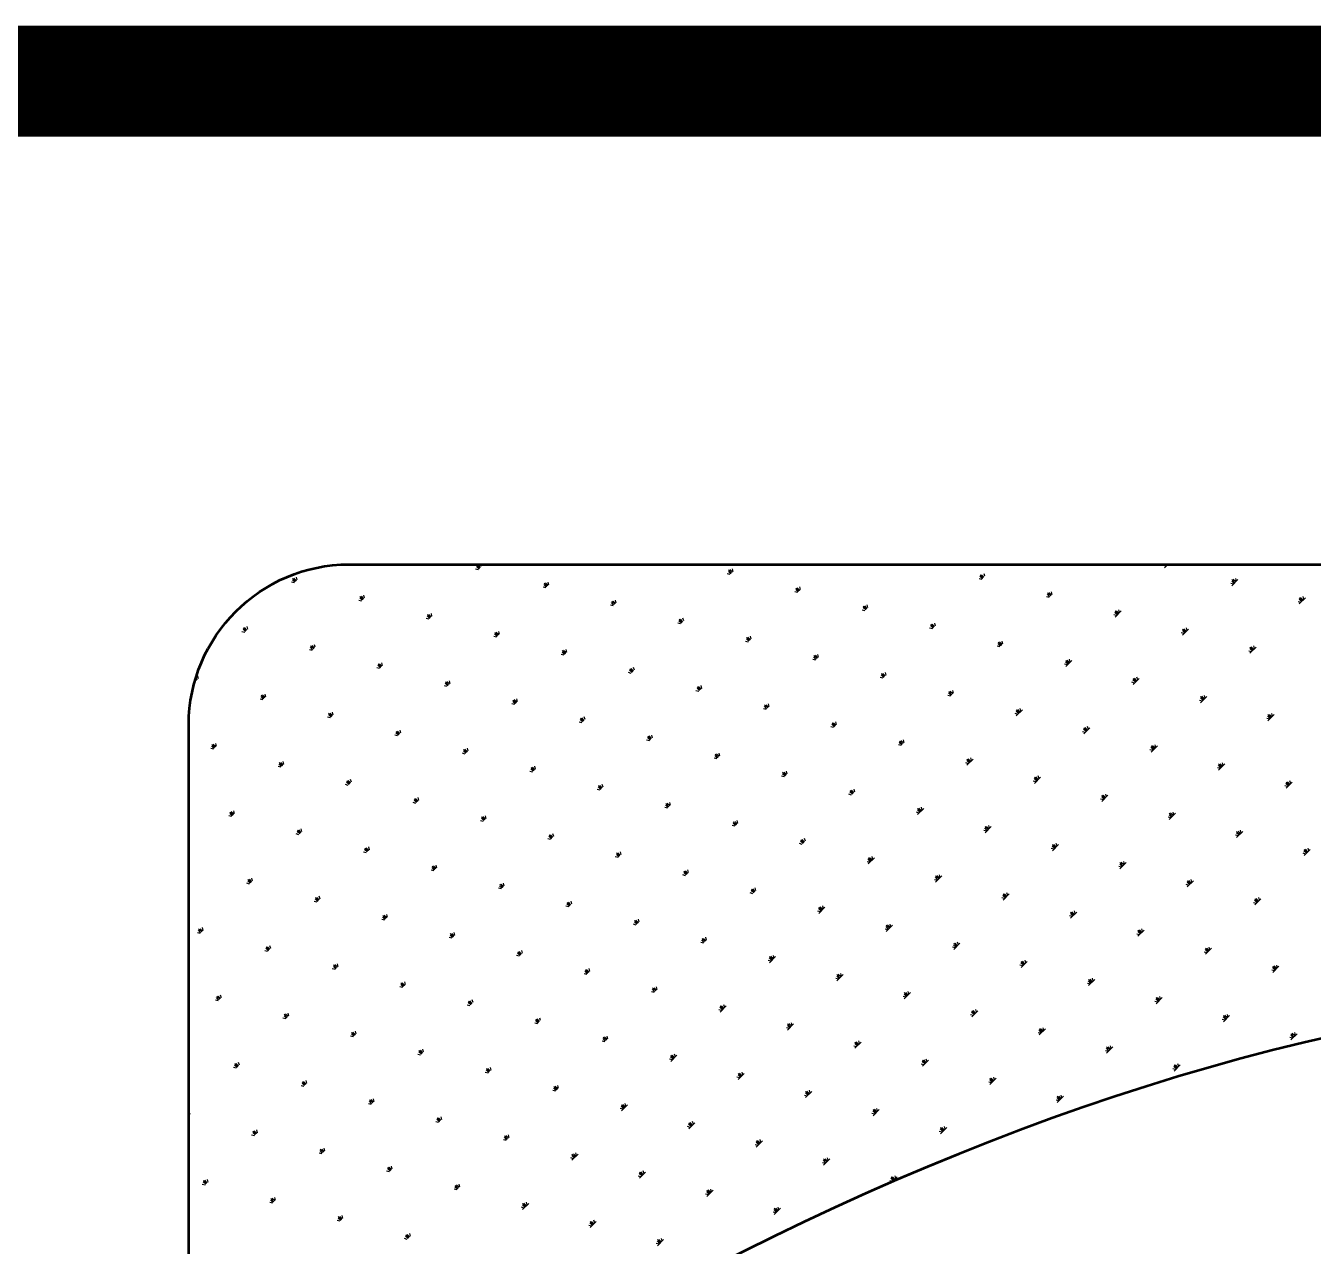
# Model space of a CAD drawing. Extents: x 54907 to 703237, y -798661 to -546661.
# Drawn here: x 248678 to 250420, y -675738 to -674086 of the extents above; entities that cross this region are included whole.
import ezdxf

# ---------------------------------------------------------------- set-up
doc = ezdxf.new("R2010")
doc.units = 0
doc.header["$LTSCALE"] = 1000
doc.header["$MEASUREMENT"] = 0
doc.layers.add('PUB_TITLE', color=4, linetype='Continuous')

msp = doc.modelspace()

# ---------------------------------------------------------------- linework, layer by layer
at = {"layer": 'PUB_TITLE', "color": 4}
for p, q in [((249290.1, -674822.7), (249286.4, -674821.7)), ((249291.1, -674821.7), (249287.8, -674818.3)), ((249292.2, -674820.6), (249288, -674816.5)), ((249293.2, -674819.6), (249289.9, -674816.2)), ((249294.3, -674818.5), (249293.4, -674815.5)), ((249630.7, -674829.3), (249627.1, -674828.3)), ((249631.8, -674828.2), (249628.5, -674824.9)), ((249632.8, -674827.2), (249628.7, -674823)), ((249633.9, -674826.1), (249630.5, -674822.8)), ((249634.9, -674825.1), (249633.9, -674821.4)), ((249975.6, -674831.6), (249974.6, -674828)), ((250220.8, -674817.9), (250217.1, -674816.9)), ((250218.7, -674820), (250223.2, -674815.5)), ((250221.8, -674816.9), (250220.5, -674815.5)), ((250222.9, -674815.8), (250222.5, -674815.5)), ((249040.7, -674840.6), (249037.1, -674839.6)), ((249041.7, -674839.6), (249038.4, -674836.2)), ((249042.8, -674838.5), (249038.6, -674834.4)), ((249043.8, -674837.5), (249040.5, -674834.1)), ((249044.9, -674836.4), (249043.9, -674832.8)), ((249382.4, -674846.1), (249379.1, -674842.8)), ((249383.5, -674845.1), (249379.3, -674840.9)), ((249384.5, -674844), (249381.2, -674840.7)), ((249385.5, -674843), (249384.6, -674839.3)), ((249971.4, -674835.8), (249967.8, -674834.8)), ((249972.5, -674834.8), (249969.1, -674831.4)), ((249973.5, -674833.7), (249969.3, -674829.6)), ((249974.5, -674832.7), (249971.2, -674829.4)), ((250312.1, -674842.4), (250308.4, -674841.4)), ((250313.1, -674841.3), (250309.8, -674838)), ((250314.2, -674840.3), (250310, -674836.1)), ((250310, -674844.5), (250318.3, -674836.1)), ((250315.2, -674839.2), (250311.9, -674835.9)), ((250316.2, -674838.2), (250315.3, -674834.6)), ((249133, -674864), (249129.7, -674860.7)), ((249134.1, -674863), (249129.9, -674858.8)), ((249135.1, -674861.9), (249131.8, -674858.6)), ((249136.2, -674860.9), (249135.2, -674857.3)), ((249381.4, -674847.2), (249377.7, -674846.2)), ((249722, -674853.7), (249718.4, -674852.8)), ((249723.1, -674852.7), (249719.7, -674849.3)), ((249724.1, -674851.6), (249719.9, -674847.5)), ((249725.2, -674850.6), (249721.8, -674847.3)), ((249726.2, -674849.6), (249725.2, -674845.9)), ((250062.7, -674860.3), (250059, -674859.3)), ((250063.7, -674859.2), (250060.4, -674855.9)), ((250064.8, -674858.2), (250060.6, -674854)), ((250065.8, -674857.2), (250062.5, -674853.8)), ((250066.9, -674856.1), (250065.9, -674852.5)), ((250404.4, -674865.8), (250401.1, -674862.5)), ((250405.4, -674864.7), (250401.3, -674860.6)), ((250401.3, -674868.9), (250409.6, -674860.6)), ((250406.5, -674863.7), (250403.1, -674860.4)), ((250407.5, -674862.7), (250406.5, -674859)), ((249132, -674865.1), (249128.3, -674864.1)), ((249472.6, -674871.6), (249469, -674870.7)), ((249473.7, -674870.6), (249470.3, -674867.2)), ((249474.7, -674869.5), (249470.6, -674865.4)), ((249475.8, -674868.5), (249472.4, -674865.2)), ((249476.8, -674867.5), (249475.8, -674863.8)), ((249813.3, -674878.2), (249809.7, -674877.2)), ((249814.4, -674877.1), (249811, -674873.8)), ((249815.4, -674876.1), (249811.2, -674871.9)), ((249816.4, -674875.1), (249813.1, -674871.7)), ((249817.5, -674874), (249816.5, -674870.4)), ((250155, -674883.7), (250151.7, -674880.4)), ((250156.1, -674882.7), (250151.9, -674878.5)), ((250151.9, -674886.8), (250160.2, -674878.5)), ((250157.1, -674881.6), (250153.8, -674878.3)), ((250158.1, -674880.6), (250157.2, -674876.9)), ((250403.4, -674866.8), (250399.7, -674865.9)), ((249223.3, -674889.5), (249219.6, -674888.6)), ((249224.3, -674888.5), (249221, -674885.2)), ((249225.4, -674887.5), (249221.2, -674883.3)), ((249226.4, -674886.4), (249223.1, -674883.1)), ((249227.4, -674885.4), (249226.5, -674881.7)), ((249563.9, -674896.1), (249560.3, -674895.1)), ((249565, -674895), (249561.6, -674891.7)), ((249566, -674894), (249561.8, -674889.8)), ((249567.1, -674893), (249563.7, -674889.6)), ((249568.1, -674891.9), (249567.1, -674888.3)), ((249906.7, -674900.6), (249902.5, -674896.4)), ((249907.7, -674899.5), (249904.4, -674896.2)), ((249908.8, -674898.5), (249907.8, -674894.8)), ((250154, -674884.7), (250150.3, -674883.8)), ((248973.9, -674907.4), (248970.2, -674906.5)), ((248974.9, -674906.4), (248971.6, -674903.1)), ((248976, -674905.4), (248971.8, -674901.2)), ((248977, -674904.3), (248973.7, -674901)), ((248978.1, -674903.3), (248977.1, -674899.6)), ((249314.5, -674914), (249310.9, -674913)), ((249315.6, -674913), (249312.2, -674909.6)), ((249316.6, -674911.9), (249312.5, -674907.7)), ((249317.7, -674910.9), (249314.3, -674907.5)), ((249318.7, -674909.8), (249317.7, -674906.2)), ((249657.3, -674918.5), (249653.1, -674914.3)), ((249658.3, -674917.4), (249655, -674914.1)), ((249659.4, -674916.4), (249658.4, -674912.7)), ((249904.6, -674902.6), (249900.9, -674901.7)), ((249905.6, -674901.6), (249902.3, -674898.3)), ((250245.2, -674909.2), (250241.6, -674908.2)), ((250246.3, -674908.2), (250243, -674904.8)), ((250247.3, -674907.1), (250243.2, -674902.9)), ((250243.2, -674911.3), (250251.5, -674902.9)), ((250248.4, -674906.1), (250245, -674902.7)), ((250249.4, -674905), (250248.4, -674901.4)), ((249065.2, -674931.9), (249061.5, -674930.9)), ((249066.2, -674930.9), (249062.9, -674927.5)), ((249067.3, -674929.8), (249063.1, -674925.6)), ((249068.3, -674928.8), (249065, -674925.4)), ((249069.3, -674927.7), (249068.4, -674924.1)), ((249407.9, -674936.4), (249403.7, -674932.2)), ((249409, -674935.3), (249405.6, -674932)), ((249410, -674934.3), (249409, -674930.6)), ((249655.2, -674920.6), (249651.6, -674919.6)), ((249656.3, -674919.5), (249652.9, -674916.2)), ((249995.9, -674927.1), (249992.2, -674926.1)), ((249996.9, -674926.1), (249993.6, -674922.7)), ((249998, -674925), (249993.8, -674920.8)), ((249999, -674924), (249995.7, -674920.6)), ((250000, -674922.9), (249999.1, -674919.3)), ((250336.5, -674933.7), (250332.9, -674932.7)), ((250337.6, -674932.6), (250334.2, -674929.3)), ((250338.6, -674931.6), (250334.4, -674927.4)), ((250334.4, -674935.7), (250342.8, -674927.4)), ((250339.7, -674930.5), (250336.3, -674927.2)), ((250340.7, -674929.5), (250339.7, -674925.8)), ((249158.5, -674954.3), (249154.4, -674950.1)), ((249159.6, -674953.2), (249156.2, -674949.9)), ((249160.6, -674952.2), (249159.6, -674948.5)), ((249405.8, -674938.5), (249402.2, -674937.5)), ((249406.9, -674937.4), (249403.5, -674934.1)), ((249746.5, -674945), (249742.8, -674944)), ((249747.5, -674944), (249744.2, -674940.6)), ((249748.6, -674942.9), (249744.4, -674938.7)), ((249749.6, -674941.9), (249746.3, -674938.5)), ((249750.7, -674940.8), (249749.7, -674937.2)), ((250088.2, -674950.5), (250084.9, -674947.2)), ((250089.2, -674949.5), (250085.1, -674945.3)), ((250085.1, -674953.7), (250093.4, -674945.3)), ((250090.3, -674948.4), (250086.9, -674945.1)), ((250091.3, -674947.4), (250090.3, -674943.7)), ((248911.2, -674970.1), (248910.3, -674966.4)), ((249156.4, -674956.4), (249152.8, -674955.4)), ((249157.5, -674955.3), (249154.1, -674952)), ((249497.1, -674962.9), (249493.5, -674961.9)), ((249498.1, -674961.9), (249494.8, -674958.5)), ((249499.2, -674960.8), (249495, -674956.7)), ((249500.2, -674959.8), (249496.9, -674956.4)), ((249501.3, -674958.7), (249500.3, -674955.1)), ((249838.8, -674968.4), (249835.5, -674965.1)), ((249839.9, -674967.4), (249835.7, -674963.2)), ((249840.9, -674966.3), (249837.6, -674963)), ((249841.9, -674965.3), (249841, -674961.6)), ((250087.1, -674951.6), (250083.5, -674950.6)), ((248907.1, -674974.3), (248906.2, -674974)), ((248908.1, -674973.2), (248906.8, -674971.9)), ((248909.2, -674972.2), (248907.3, -674970.3)), ((248910.2, -674971.1), (248907.8, -674968.7)), ((249247.7, -674980.8), (249244.1, -674979.8)), ((249248.8, -674979.8), (249245.4, -674976.4)), ((249249.8, -674978.7), (249245.6, -674974.6)), ((249250.9, -674977.7), (249247.5, -674974.3)), ((249251.9, -674976.6), (249250.9, -674973)), ((249589.4, -674986.3), (249586.1, -674983)), ((249590.5, -674985.3), (249586.3, -674981.1)), ((249591.5, -674984.2), (249588.2, -674980.9)), ((249592.6, -674983.2), (249591.6, -674979.5)), ((249837.8, -674969.5), (249834.1, -674968.5)), ((250178.4, -674976), (250174.8, -674975)), ((250179.5, -674975), (250176.1, -674971.6)), ((250180.5, -674973.9), (250176.3, -674969.8)), ((250176.3, -674978.1), (250184.7, -674969.8)), ((250181.6, -674972.9), (250178.2, -674969.5)), ((250182.6, -674971.8), (250181.6, -674968.2)), ((248998.3, -674998.7), (248994.7, -674997.7)), ((248999.4, -674997.7), (248996, -674994.3)), ((249000.4, -674996.6), (248996.3, -674992.5)), ((249001.5, -674995.6), (248998.1, -674992.3)), ((249002.5, -674994.5), (249001.5, -674990.9)), ((249340, -675004.2), (249336.7, -675000.9)), ((249341.1, -675003.2), (249336.9, -674999)), ((249342.1, -675002.1), (249338.8, -674998.8)), ((249343.2, -675001.1), (249342.2, -674997.5)), ((249588.4, -674987.4), (249584.7, -674986.4)), ((249929, -674993.9), (249925.4, -674992.9)), ((249930.1, -674992.9), (249926.7, -674989.5)), ((249931.1, -674991.8), (249927, -674987.7)), ((249932.2, -674990.8), (249928.8, -674987.5)), ((249933.2, -674989.8), (249932.2, -674986.1)), ((250269.7, -675000.5), (250266.1, -674999.5)), ((250270.8, -674999.4), (250267.4, -674996.1)), ((250271.8, -674998.4), (250267.6, -674994.2)), ((250267.6, -675002.6), (250276, -674994.2)), ((250272.8, -674997.3), (250269.5, -674994)), ((250273.9, -674996.3), (250272.9, -674992.7)), ((249090.7, -675022.1), (249087.3, -675018.8)), ((249091.7, -675021.1), (249087.5, -675016.9)), ((249092.8, -675020.1), (249089.4, -675016.7)), ((249093.8, -675019), (249092.8, -675015.4)), ((249339, -675005.3), (249335.4, -675004.3)), ((249679.7, -675011.8), (249676, -675010.9)), ((249680.7, -675010.8), (249677.4, -675007.4)), ((249681.8, -675009.7), (249677.6, -675005.6)), ((249682.8, -675008.7), (249679.5, -675005.4)), ((249683.8, -675007.7), (249682.9, -675004)), ((250020.3, -675018.4), (250016.7, -675017.4)), ((250021.4, -675017.3), (250018, -675014)), ((250022.4, -675016.3), (250018.2, -675012.1)), ((250018.2, -675020.5), (250026.6, -675012.1)), ((250023.5, -675015.3), (250020.1, -675011.9)), ((250024.5, -675014.2), (250023.5, -675010.6)), ((250363.1, -675022.9), (250358.9, -675018.7)), ((250358.9, -675027), (250367.3, -675018.7)), ((250364.1, -675021.8), (250360.8, -675018.5)), ((250365.2, -675020.8), (250364.2, -675017.1)), ((249089.6, -675023.2), (249086, -675022.2)), ((249430.3, -675029.7), (249426.6, -675028.8)), ((249431.3, -675028.7), (249428, -675025.4)), ((249432.4, -675027.6), (249428.2, -675023.5)), ((249433.4, -675026.6), (249430.1, -675023.3)), ((249434.5, -675025.6), (249433.5, -675021.9)), ((249770.9, -675036.3), (249767.3, -675035.3)), ((249772, -675035.2), (249768.6, -675031.9)), ((249773, -675034.2), (249768.9, -675030)), ((249774.1, -675033.2), (249770.7, -675029.8)), ((249775.1, -675032.1), (249774.1, -675028.5)), ((250113.7, -675040.8), (250109.5, -675036.6)), ((250109.5, -675044.9), (250117.9, -675036.6)), ((250114.7, -675039.7), (250111.4, -675036.4)), ((250115.8, -675038.7), (250114.8, -675035)), ((250361, -675024.9), (250357.3, -675024)), ((250362, -675023.9), (250358.7, -675020.6)), ((249180.9, -675047.6), (249177.3, -675046.7)), ((249181.9, -675046.6), (249178.6, -675043.3)), ((249183, -675045.6), (249178.8, -675041.4)), ((249184, -675044.5), (249180.7, -675041.2)), ((249185.1, -675043.5), (249184.1, -675039.8)), ((249521.6, -675054.2), (249517.9, -675053.2)), ((249522.6, -675053.2), (249519.3, -675049.8)), ((249523.7, -675052.1), (249519.5, -675047.9)), ((249524.7, -675051.1), (249521.4, -675047.7)), ((249525.7, -675050), (249524.8, -675046.4)), ((249864.3, -675058.7), (249860.1, -675054.5)), ((249865.4, -675057.6), (249862, -675054.3)), ((249866.4, -675056.6), (249865.4, -675052.9)), ((250111.6, -675042.8), (250108, -675041.9)), ((250112.7, -675041.8), (250109.3, -675038.5)), ((248931.5, -675065.5), (248927.9, -675064.6)), ((248932.6, -675064.5), (248929.2, -675061.2)), ((248933.6, -675063.5), (248929.4, -675059.3)), ((248934.7, -675062.4), (248931.3, -675059.1)), ((248935.7, -675061.4), (248934.7, -675057.7)), ((249272.2, -675072.1), (249268.5, -675071.1)), ((249273.2, -675071.1), (249269.9, -675067.7)), ((249274.3, -675070), (249270.1, -675065.8)), ((249275.3, -675069), (249272, -675065.6)), ((249276.4, -675067.9), (249275.4, -675064.3)), ((249616, -675075.5), (249612.6, -675072.2)), ((249617, -675074.5), (249616, -675070.8)), ((249862.2, -675060.7), (249858.6, -675059.8)), ((249863.3, -675059.7), (249859.9, -675056.4)), ((250202.9, -675067.3), (250199.2, -675066.3)), ((250203.9, -675066.3), (250200.6, -675062.9)), ((250205, -675065.2), (250200.8, -675061)), ((250200.8, -675069.4), (250209.2, -675061)), ((250206, -675064.2), (250202.7, -675060.8)), ((250207.1, -675063.1), (250206.1, -675059.5)), ((249022.8, -675090), (249019.1, -675089)), ((249023.8, -675089), (249020.5, -675085.6)), ((249024.9, -675087.9), (249020.7, -675083.7)), ((249025.9, -675086.9), (249022.6, -675083.5)), ((249027, -675085.8), (249026, -675082.2)), ((249367.6, -675092.4), (249366.7, -675088.7)), ((249612.8, -675078.7), (249609.2, -675077.7)), ((249613.9, -675077.6), (249610.5, -675074.3)), ((249614.9, -675076.6), (249610.8, -675072.4)), ((249953.5, -675085.2), (249949.9, -675084.2)), ((249954.5, -675084.2), (249951.2, -675080.8)), ((249955.6, -675083.1), (249951.4, -675078.9)), ((249951.4, -675087.3), (249959.8, -675078.9)), ((249956.6, -675082.1), (249953.3, -675078.7)), ((249957.7, -675081), (249956.7, -675077.4)), ((250295.2, -675090.7), (250291.9, -675087.4)), ((250296.3, -675089.7), (250292.1, -675085.5)), ((250292.1, -675093.8), (250300.4, -675085.5)), ((250297.3, -675088.6), (250294, -675085.3)), ((250298.3, -675087.6), (250297.4, -675083.9)), ((249118.3, -675110.3), (249117.3, -675106.6)), ((249363.5, -675096.6), (249359.8, -675095.6)), ((249364.5, -675095.5), (249361.2, -675092.2)), ((249365.6, -675094.5), (249361.4, -675090.3)), ((249366.6, -675093.4), (249363.3, -675090.1)), ((249704.1, -675103.1), (249700.5, -675102.1)), ((249705.2, -675102.1), (249701.8, -675098.7)), ((249706.2, -675101), (249702, -675096.8)), ((249707.3, -675100), (249703.9, -675096.6)), ((249708.3, -675098.9), (249707.3, -675095.3)), ((250045.8, -675108.6), (250042.5, -675105.3)), ((250046.9, -675107.6), (250042.7, -675103.4)), ((250042.7, -675111.8), (250051, -675103.4)), ((250047.9, -675106.5), (250044.6, -675103.2)), ((250049, -675105.5), (250048, -675101.8)), ((250294.2, -675091.8), (250290.5, -675090.8)), ((249114.1, -675114.5), (249110.4, -675113.5)), ((249115.1, -675113.4), (249111.8, -675110.1)), ((249116.2, -675112.4), (249112, -675108.2)), ((249117.2, -675111.3), (249113.9, -675108)), ((249454.7, -675121), (249451.1, -675120)), ((249455.8, -675120), (249452.4, -675116.6)), ((249456.8, -675118.9), (249452.7, -675114.8)), ((249457.9, -675117.9), (249454.5, -675114.5)), ((249458.9, -675116.8), (249457.9, -675113.2)), ((249796.4, -675126.5), (249793.1, -675123.2)), ((249797.5, -675125.5), (249793.3, -675121.3)), ((249798.5, -675124.4), (249795.2, -675121.1)), ((249799.6, -675123.4), (249798.6, -675119.7)), ((250044.8, -675109.7), (250041.1, -675108.7)), ((250385.4, -675116.2), (250381.8, -675115.2)), ((250386.5, -675115.2), (250383.1, -675111.8)), ((250387.5, -675114.1), (250383.4, -675110)), ((250383.4, -675118.3), (250391.7, -675110)), ((250388.6, -675113.1), (250385.2, -675109.7)), ((250389.6, -675112), (250388.6, -675108.4)), ((249205.4, -675138.9), (249201.7, -675137.9)), ((249206.4, -675137.9), (249203.1, -675134.5)), ((249207.4, -675136.8), (249203.3, -675132.7)), ((249208.5, -675135.8), (249205.2, -675132.4)), ((249209.5, -675134.7), (249208.6, -675131.1)), ((249547.1, -675144.4), (249543.7, -675141.1)), ((249548.1, -675143.4), (249543.9, -675139.2)), ((249549.2, -675142.3), (249545.8, -675139)), ((249550.2, -675141.3), (249549.2, -675137.6)), ((249795.4, -675127.6), (249791.8, -675126.6)), ((250136.1, -675134.1), (250132.4, -675133.1)), ((250137.1, -675133.1), (250133.8, -675129.7)), ((250138.2, -675132), (250134, -675127.9)), ((250134, -675136.2), (250142.3, -675127.9)), ((250139.2, -675131), (250135.9, -675127.7)), ((250140.2, -675129.9), (250139.3, -675126.3)), ((248956, -675156.8), (248952.3, -675155.8)), ((248957, -675155.8), (248953.7, -675152.4)), ((248958.1, -675154.7), (248953.9, -675150.6)), ((248959.1, -675153.7), (248955.8, -675150.4)), ((248960.2, -675152.6), (248959.2, -675149)), ((249297.7, -675162.3), (249294.3, -675159)), ((249298.7, -675161.3), (249294.6, -675157.1)), ((249299.8, -675160.2), (249296.4, -675156.9)), ((249300.8, -675159.2), (249299.8, -675155.6)), ((249546, -675145.5), (249542.4, -675144.5)), ((249886.7, -675152), (249883, -675151)), ((249887.7, -675151), (249884.4, -675147.6)), ((249888.8, -675149.9), (249884.6, -675145.8)), ((249884.6, -675154.1), (249892.9, -675145.8)), ((249889.8, -675148.9), (249886.5, -675145.6)), ((249890.9, -675147.9), (249889.9, -675144.2)), ((250227.3, -675158.6), (250223.7, -675157.6)), ((250228.4, -675157.5), (250225, -675154.2)), ((250229.4, -675156.5), (250225.3, -675152.3)), ((250225.3, -675160.7), (250233.6, -675152.3)), ((250230.5, -675155.4), (250227.1, -675152.1)), ((250231.5, -675154.4), (250230.5, -675150.8)), ((249049.3, -675179.2), (249045.2, -675175)), ((249050.4, -675178.2), (249047.1, -675174.8)), ((249051.4, -675177.1), (249050.5, -675173.5)), ((249296.6, -675163.4), (249293, -675162.4)), ((249637.3, -675169.9), (249633.7, -675169)), ((249638.3, -675168.9), (249635, -675165.5)), ((249639.4, -675167.8), (249635.2, -675163.7)), ((249640.4, -675166.8), (249637.1, -675163.5)), ((249641.5, -675165.8), (249640.5, -675162.1)), ((249978, -675176.5), (249974.3, -675175.5)), ((249979, -675175.4), (249975.7, -675172.1)), ((249980.1, -675174.4), (249975.9, -675170.2)), ((249975.9, -675178.6), (249984.2, -675170.2)), ((249981.1, -675173.4), (249977.8, -675170)), ((249982.1, -675172.3), (249981.2, -675168.7)), ((250320.7, -675181), (250316.5, -675176.8)), ((250316.5, -675185.1), (250324.9, -675176.8)), ((250321.8, -675179.9), (250318.4, -675176.6)), ((250322.8, -675178.9), (250321.8, -675175.2)), ((249047.3, -675181.3), (249043.6, -675180.3)), ((249048.3, -675180.2), (249045, -675176.9)), ((249387.9, -675187.8), (249384.3, -675186.9)), ((249389, -675186.8), (249385.6, -675183.5)), ((249390, -675185.7), (249385.8, -675181.6)), ((249391.1, -675184.7), (249387.7, -675181.4)), ((249392.1, -675183.7), (249391.1, -675180)), ((249728.6, -675194.4), (249724.9, -675193.4)), ((249729.6, -675193.3), (249726.3, -675190)), ((249730.7, -675192.3), (249726.5, -675188.1)), ((249731.7, -675191.3), (249728.4, -675187.9)), ((249732.8, -675190.2), (249731.8, -675186.6)), ((250073.4, -675196.8), (250072.4, -675193.1)), ((250318.6, -675183), (250315, -675182.1)), ((250319.7, -675182), (250316.3, -675178.7)), ((249138.5, -675205.7), (249134.9, -675204.8)), ((249139.6, -675204.7), (249136.2, -675201.4)), ((249140.6, -675203.7), (249136.5, -675199.5)), ((249141.7, -675202.6), (249138.3, -675199.3)), ((249142.7, -675201.6), (249141.7, -675197.9)), ((249479.2, -675212.3), (249475.5, -675211.3)), ((249480.2, -675211.3), (249476.9, -675207.9)), ((249481.3, -675210.2), (249477.1, -675206)), ((249482.3, -675209.2), (249479, -675205.8)), ((249483.4, -675208.1), (249482.4, -675204.5)), ((249824, -675214.7), (249823.1, -675211)), ((250069.2, -675200.9), (250065.6, -675200)), ((250070.3, -675199.9), (250066.9, -675196.6)), ((250071.3, -675198.9), (250067.2, -675194.7)), ((250067.2, -675203), (250075.5, -675194.7)), ((250072.4, -675197.8), (250069, -675194.5)), ((250409.9, -675207.5), (250406.3, -675206.5)), ((250410.9, -675206.5), (250407.6, -675203.1)), ((250412, -675205.4), (250407.8, -675201.2)), ((250407.8, -675209.6), (250416.2, -675201.2)), ((250413, -675204.4), (250409.7, -675201)), ((250414.1, -675203.3), (250413.1, -675199.7)), ((249230.9, -675229.2), (249227.5, -675225.8)), ((249231.9, -675228.1), (249227.7, -675223.9)), ((249233, -675227.1), (249229.6, -675223.7)), ((249234, -675226), (249233, -675222.4)), ((249574.7, -675232.6), (249573.7, -675228.9)), ((249819.9, -675218.8), (249816.2, -675217.9)), ((249820.9, -675217.8), (249817.6, -675214.5)), ((249822, -675216.8), (249817.8, -675212.6)), ((249817.8, -675220.9), (249826.1, -675212.6)), ((249823, -675215.7), (249819.7, -675212.4)), ((250160.5, -675225.4), (250156.9, -675224.4)), ((250161.6, -675224.4), (250158.2, -675221)), ((250162.6, -675223.3), (250158.4, -675219.1)), ((250158.4, -675227.5), (250166.8, -675219.1)), ((250163.7, -675222.3), (250160.3, -675218.9)), ((250164.7, -675221.2), (250163.7, -675217.6)), ((248981.5, -675247.1), (248978.1, -675243.7)), ((248982.5, -675246), (248978.3, -675241.8)), ((248983.6, -675245), (248980.2, -675241.6)), ((248984.6, -675243.9), (248983.6, -675240.3)), ((249229.8, -675230.2), (249226.2, -675229.2)), ((249570.5, -675236.8), (249566.8, -675235.8)), ((249571.5, -675235.7), (249568.2, -675232.4)), ((249572.6, -675234.7), (249568.4, -675230.5)), ((249573.6, -675233.6), (249570.3, -675230.3)), ((249911.1, -675243.3), (249907.5, -675242.3)), ((249912.2, -675242.3), (249908.8, -675238.9)), ((249913.2, -675241.2), (249909.1, -675237)), ((249909.1, -675245.4), (249917.4, -675237)), ((249914.3, -675240.2), (249910.9, -675236.8)), ((249915.3, -675239.1), (249914.3, -675235.5)), ((250252.8, -675248.8), (250249.5, -675245.5)), ((250253.9, -675247.8), (250249.7, -675243.6)), ((250249.7, -675252), (250258.1, -675243.6)), ((250254.9, -675246.7), (250251.6, -675243.4)), ((250256, -675245.7), (250255, -675242)), ((248980.4, -675248.1), (248976.8, -675247.1)), ((249321.1, -675254.7), (249317.4, -675253.7)), ((249322.1, -675253.6), (249318.8, -675250.3)), ((249323.2, -675252.6), (249319, -675248.4)), ((249324.2, -675251.5), (249320.9, -675248.2)), ((249325.3, -675250.5), (249324.3, -675246.8)), ((249661.8, -675261.2), (249658.1, -675260.2)), ((249662.8, -675260.2), (249659.5, -675256.8)), ((249663.8, -675259.1), (249659.7, -675254.9)), ((249664.9, -675258.1), (249661.6, -675254.7)), ((249665.9, -675257), (249665, -675253.4)), ((250003.5, -675266.7), (250000.1, -675263.4)), ((250004.5, -675265.7), (250000.3, -675261.5)), ((250000.3, -675269.9), (250008.7, -675261.5)), ((250005.6, -675264.6), (250002.2, -675261.3)), ((250006.6, -675263.6), (250005.6, -675259.9)), ((250251.8, -675249.9), (250248.2, -675248.9)), ((249071.7, -675272.6), (249068.1, -675271.6)), ((249072.8, -675271.5), (249069.4, -675268.2)), ((249073.8, -675270.5), (249069.6, -675266.3)), ((249074.8, -675269.4), (249071.5, -675266.1)), ((249075.9, -675268.4), (249074.9, -675264.7)), ((249412.4, -675279.1), (249408.7, -675278.1)), ((249413.4, -675278.1), (249410.1, -675274.7)), ((249414.5, -675277), (249410.3, -675272.9)), ((249415.5, -675276), (249412.2, -675272.6)), ((249416.6, -675274.9), (249415.6, -675271.3)), ((249754.1, -675284.6), (249750.7, -675281.3)), ((249755.1, -675283.6), (249751, -675279.4)), ((249751, -675287.8), (249759.3, -675279.4)), ((249756.2, -675282.5), (249752.8, -675279.2)), ((249757.2, -675281.5), (249756.2, -675277.8)), ((250002.4, -675267.8), (249998.8, -675266.8)), ((250343.1, -675274.3), (250339.4, -675273.3)), ((250344.1, -675273.3), (250340.8, -675269.9)), ((250345.2, -675272.2), (250341, -675268.1)), ((250341, -675276.4), (250349.3, -675268.1)), ((250346.2, -675271.2), (250342.9, -675267.8)), ((250347.3, -675270.1), (250346.3, -675266.5)), ((249163, -675297), (249159.3, -675296)), ((249164, -675296), (249160.7, -675292.6)), ((249165.1, -675294.9), (249160.9, -675290.8)), ((249166.1, -675293.9), (249162.8, -675290.5)), ((249167.2, -675292.8), (249166.2, -675289.2)), ((249505.7, -675301.5), (249501.6, -675297.3)), ((249506.8, -675300.4), (249503.4, -675297.1)), ((249507.8, -675299.4), (249506.9, -675295.7)), ((249753, -675285.7), (249749.4, -675284.7)), ((250093.7, -675292.2), (250090.1, -675291.2)), ((250094.7, -675291.2), (250091.4, -675287.8)), ((250095.8, -675290.1), (250091.6, -675286)), ((250091.6, -675294.3), (250100, -675286)), ((250096.8, -675289.1), (250093.5, -675285.8)), ((250097.9, -675288), (250096.9, -675284.4)), ((248913.6, -675314.9), (248910, -675313.9)), ((248914.7, -675313.9), (248911.3, -675310.5)), ((248915.7, -675312.8), (248911.5, -675308.7)), ((248916.7, -675311.8), (248913.4, -675308.5)), ((248917.8, -675310.8), (248916.8, -675307.1)), ((249256.4, -675319.4), (249252.2, -675315.2)), ((249257.4, -675318.3), (249254.1, -675315)), ((249258.5, -675317.3), (249257.5, -675313.7)), ((249503.7, -675303.6), (249500, -675302.6)), ((249504.7, -675302.5), (249501.4, -675299.2)), ((249844.3, -675310.1), (249840.7, -675309.2)), ((249845.4, -675309.1), (249842, -675305.7)), ((249846.4, -675308), (249842.2, -675303.9)), ((249842.2, -675312.2), (249850.6, -675303.9)), ((249847.5, -675307), (249844.1, -675303.7)), ((249848.5, -675306), (249847.5, -675302.3)), ((250185, -675316.7), (250181.3, -675315.7)), ((250186, -675315.6), (250182.7, -675312.3)), ((250187.1, -675314.6), (250182.9, -675310.4)), ((250182.9, -675318.8), (250191.2, -675310.4)), ((250188.1, -675313.6), (250184.8, -675310.2)), ((250189.2, -675312.5), (250188.2, -675308.9)), ((249007, -675337.3), (249002.8, -675333.1)), ((249008, -675336.3), (249004.7, -675332.9)), ((249009.1, -675335.2), (249008.1, -675331.6)), ((249254.3, -675321.5), (249250.6, -675320.5)), ((249255.3, -675320.4), (249252, -675317.1)), ((249594.9, -675328), (249591.3, -675327.1)), ((249596, -675327), (249592.6, -675323.6)), ((249597, -675325.9), (249592.9, -675321.8)), ((249598.1, -675324.9), (249594.7, -675321.6)), ((249599.1, -675323.9), (249598.1, -675320.2)), ((249935.6, -675334.6), (249931.9, -675333.6)), ((249936.6, -675333.5), (249933.3, -675330.2)), ((249937.7, -675332.5), (249933.5, -675328.3)), ((249933.5, -675336.7), (249941.9, -675328.3)), ((249938.7, -675331.5), (249935.4, -675328.1)), ((249939.8, -675330.4), (249938.8, -675326.8)), ((250280.4, -675337), (250279.5, -675333.3)), ((249004.9, -675339.4), (249001.2, -675338.4)), ((249005.9, -675338.3), (249002.6, -675335)), ((249345.6, -675345.9), (249341.9, -675345)), ((249346.6, -675344.9), (249343.3, -675341.6)), ((249347.6, -675343.9), (249343.5, -675339.7)), ((249348.7, -675342.8), (249345.3, -675339.5)), ((249349.7, -675341.8), (249348.8, -675338.1)), ((249687.3, -675351.4), (249683.9, -675348.1)), ((249688.3, -675350.4), (249684.1, -675346.2)), ((249684.1, -675354.6), (249692.5, -675346.2)), ((249689.4, -675349.4), (249686, -675346)), ((249690.4, -675348.3), (249689.4, -675344.7)), ((250276.3, -675341.1), (250272.6, -675340.2)), ((250277.3, -675340.1), (250274, -675336.8)), ((250278.4, -675339.1), (250274.2, -675334.9)), ((250274.2, -675343.2), (250282.5, -675334.9)), ((250279.4, -675338), (250276.1, -675334.7)), ((249096.2, -675363.8), (249092.5, -675362.9)), ((249097.2, -675362.8), (249093.9, -675359.5)), ((249098.3, -675361.8), (249094.1, -675357.6)), ((249099.3, -675360.7), (249096, -675357.4)), ((249100.4, -675359.7), (249099.4, -675356)), ((249437.9, -675369.4), (249434.5, -675366)), ((249438.9, -675368.3), (249434.7, -675364.1)), ((249440, -675367.3), (249436.6, -675363.9)), ((249441, -675366.2), (249440, -675362.6)), ((249686.2, -675352.5), (249682.6, -675351.5)), ((250026.9, -675359), (250023.2, -675358.1)), ((250027.9, -675358), (250024.6, -675354.7)), ((250029, -675357), (250024.8, -675352.8)), ((250024.8, -675361.1), (250033.1, -675352.8)), ((250030, -675355.9), (250026.7, -675352.6)), ((250031.1, -675354.9), (250030.1, -675351.2)), ((250367.5, -675365.6), (250363.9, -675364.6)), ((250368.6, -675364.6), (250365.2, -675361.2)), ((250369.6, -675363.5), (250365.5, -675359.3)), ((250365.5, -675367.7), (250373.8, -675359.3)), ((250370.7, -675362.5), (250367.3, -675359.1)), ((250371.7, -675361.4), (250370.7, -675357.8)), ((249188.5, -675387.3), (249185.2, -675383.9)), ((249189.5, -675386.2), (249185.4, -675382)), ((249190.6, -675385.2), (249187.2, -675381.8)), ((249191.6, -675384.1), (249190.7, -675380.5)), ((249436.8, -675370.4), (249433.2, -675369.4)), ((249777.5, -675377), (249773.8, -675376)), ((249778.5, -675375.9), (249775.2, -675372.6)), ((249779.6, -675374.9), (249775.4, -675370.7)), ((249775.4, -675379), (249783.8, -675370.7)), ((249780.6, -675373.8), (249777.3, -675370.5)), ((249781.7, -675372.8), (249780.7, -675369.1)), ((250118.2, -675383.5), (250114.5, -675382.5)), ((250119.2, -675382.5), (250115.9, -675379.1)), ((250120.2, -675381.4), (250116.1, -675377.2)), ((250116.1, -675385.6), (250124.4, -675377.2)), ((250121.3, -675380.4), (250118, -675377)), ((250122.3, -675379.3), (250121.4, -675375.7)), ((248939.1, -675405.2), (248935.8, -675401.8)), ((248940.2, -675404.1), (248936, -675399.9)), ((248941.2, -675403.1), (248937.9, -675399.7)), ((248942.3, -675402), (248941.3, -675398.4)), ((249187.5, -675388.3), (249183.8, -675387.3)), ((249528.1, -675394.9), (249524.5, -675393.9)), ((249529.2, -675393.8), (249525.8, -675390.5)), ((249530.2, -675392.8), (249526, -675388.6)), ((249531.2, -675391.7), (249527.9, -675388.4)), ((249532.3, -675390.7), (249531.3, -675387)), ((249868.8, -675401.4), (249865.1, -675400.4)), ((249869.8, -675400.4), (249866.5, -675397)), ((249870.9, -675399.3), (249866.7, -675395.1)), ((249866.7, -675403.5), (249875, -675395.1)), ((249871.9, -675398.3), (249868.6, -675394.9)), ((249873, -675397.2), (249872, -675393.6)), ((250211.5, -675405.9), (250207.4, -675401.7)), ((250207.4, -675410.1), (250215.7, -675401.7)), ((250212.6, -675404.8), (250209.2, -675401.5)), ((250213.6, -675403.8), (250212.6, -675400.1)), ((248938.1, -675406.2), (248934.4, -675405.2)), ((249278.7, -675412.8), (249275.1, -675411.8)), ((249279.8, -675411.7), (249276.4, -675408.4)), ((249280.8, -675410.7), (249276.6, -675406.5)), ((249281.9, -675409.6), (249278.5, -675406.3)), ((249282.9, -675408.6), (249281.9, -675404.9)), ((249619.4, -675419.3), (249615.7, -675418.3)), ((249620.4, -675418.3), (249617.1, -675414.9)), ((249621.5, -675417.2), (249617.3, -675413.1)), ((249617.3, -675421.4), (249625.7, -675413.1)), ((249622.5, -675416.2), (249619.2, -675412.8)), ((249623.6, -675415.1), (249622.6, -675411.5)), ((249962.1, -675423.8), (249958, -675419.6)), ((249958, -675428), (249966.3, -675419.6)), ((249963.2, -675422.7), (249959.8, -675419.4)), ((249964.2, -675421.7), (249963.3, -675418)), ((250209.4, -675408), (250205.8, -675407)), ((250210.5, -675406.9), (250207.1, -675403.6)), ((249029.4, -675430.7), (249025.7, -675429.7)), ((249030.4, -675429.6), (249027.1, -675426.3)), ((249031.4, -675428.6), (249027.3, -675424.4)), ((249032.5, -675427.5), (249029.1, -675424.2)), ((249033.5, -675426.5), (249032.6, -675422.8)), ((249370, -675437.2), (249366.4, -675436.2)), ((249371.1, -675436.2), (249367.7, -675432.8)), ((249372.1, -675435.1), (249367.9, -675431)), ((249373.1, -675434.1), (249369.8, -675430.7)), ((249374.2, -675433), (249373.2, -675429.4)), ((249712.8, -675441.7), (249708.6, -675437.5)), ((249708.6, -675445.9), (249716.9, -675437.5)), ((249713.8, -675440.6), (249710.5, -675437.3)), ((249714.9, -675439.6), (249713.9, -675435.9)), ((249960.1, -675425.9), (249956.4, -675424.9)), ((249961.1, -675424.8), (249957.8, -675421.5)), ((250300.7, -675432.4), (250297.1, -675431.4)), ((250301.8, -675431.4), (250298.4, -675428)), ((250302.8, -675430.3), (250298.6, -675426.2)), ((250298.6, -675434.5), (250307, -675426.2)), ((250303.9, -675429.3), (250300.5, -675425.9)), ((250304.9, -675428.2), (250303.9, -675424.6)), ((249120.6, -675455.1), (249117, -675454.1)), ((249121.7, -675454.1), (249118.3, -675450.7)), ((249122.7, -675453), (249118.5, -675448.9)), ((249123.8, -675452), (249120.4, -675448.7)), ((249124.8, -675450.9), (249123.8, -675447.3)), ((249463.4, -675459.6), (249459.2, -675455.4)), ((249464.4, -675458.5), (249461.1, -675455.2)), ((249465.5, -675457.5), (249464.5, -675453.9)), ((249710.7, -675443.8), (249707, -675442.8)), ((249711.7, -675442.7), (249708.4, -675439.4)), ((250051.3, -675450.3), (250047.7, -675449.3)), ((250052.4, -675449.3), (250049, -675445.9)), ((250053.4, -675448.2), (250049.3, -675444.1)), ((250049.3, -675452.4), (250057.6, -675444.1)), ((250054.5, -675447.2), (250051.1, -675443.9)), ((250055.5, -675446.2), (250054.5, -675442.5)), ((250393, -675455.8), (250389.7, -675452.5)), ((250394.1, -675454.8), (250389.9, -675450.6)), ((250389.9, -675459), (250398.3, -675450.6)), ((250395.1, -675453.7), (250391.8, -675450.4)), ((250396.2, -675452.7), (250395.2, -675449.1)), ((249215, -675476.5), (249211.7, -675473.1)), ((249216.1, -675475.4), (249215.1, -675471.8)), ((249461.3, -675461.7), (249457.6, -675460.7)), ((249462.3, -675460.6), (249459, -675457.3)), ((249802, -675468.2), (249798.3, -675467.3)), ((249803, -675467.2), (249799.7, -675463.8)), ((249804, -675466.1), (249799.9, -675462)), ((249799.9, -675470.3), (249808.2, -675462)), ((249805.1, -675465.1), (249801.7, -675461.8)), ((249806.1, -675464.1), (249805.2, -675460.4)), ((250143.7, -675473.7), (250140.3, -675470.4)), ((250144.7, -675472.7), (250140.5, -675468.5)), ((250140.5, -675476.9), (250148.9, -675468.5)), ((250145.8, -675471.7), (250142.4, -675468.3)), ((250146.8, -675470.6), (250145.8, -675467)), ((250392, -675456.9), (250388.3, -675455.9)), ((248966.7, -675493.3), (248965.7, -675489.7)), ((249211.9, -675479.6), (249208.3, -675478.6)), ((249213, -675478.5), (249209.6, -675475.2)), ((249214, -675477.5), (249209.8, -675473.3)), ((249552.6, -675486.1), (249548.9, -675485.2)), ((249553.6, -675485.1), (249550.3, -675481.8)), ((249554.7, -675484), (249550.5, -675479.9)), ((249550.5, -675488.2), (249558.8, -675479.9)), ((249555.7, -675483), (249552.4, -675479.7)), ((249556.8, -675482), (249555.8, -675478.3)), ((249894.3, -675491.6), (249890.9, -675488.3)), ((249895.3, -675490.6), (249891.1, -675486.4)), ((249891.1, -675494.8), (249899.5, -675486.4)), ((249896.4, -675489.6), (249893, -675486.2)), ((249897.4, -675488.5), (249896.4, -675484.9)), ((250142.6, -675474.8), (250139, -675473.8)), ((248962.5, -675497.5), (248958.9, -675496.5)), ((248963.6, -675496.4), (248960.2, -675493.1)), ((248964.6, -675495.4), (248960.4, -675491.2)), ((248965.7, -675494.4), (248962.3, -675491)), ((249303.2, -675504), (249299.5, -675503.1)), ((249304.2, -675503), (249300.9, -675499.7)), ((249305.3, -675502), (249301.1, -675497.8)), ((249306.3, -675500.9), (249303, -675497.6)), ((249307.4, -675499.9), (249306.4, -675496.2)), ((249644.9, -675509.6), (249641.6, -675506.2)), ((249645.9, -675508.5), (249641.8, -675504.3)), ((249641.8, -675512.7), (249650.1, -675504.3)), ((249647, -675507.5), (249643.6, -675504.1)), ((249648, -675506.4), (249647.1, -675502.8)), ((249893.2, -675492.7), (249889.6, -675491.7)), ((250233.9, -675499.2), (250230.2, -675498.3)), ((250234.9, -675498.2), (250231.6, -675494.9)), ((250236, -675497.2), (250231.8, -675493)), ((250231.8, -675501.3), (250240.2, -675493)), ((250237, -675496.1), (250233.7, -675492.8)), ((250238.1, -675495.1), (250237.1, -675491.4)), ((249053.8, -675521.9), (249050.2, -675521)), ((249054.9, -675520.9), (249051.5, -675517.6)), ((249055.9, -675519.9), (249051.7, -675515.7)), ((249056.9, -675518.8), (249053.6, -675515.5)), ((249058, -675517.8), (249057, -675514.1)), ((249395.5, -675527.5), (249392.2, -675524.1)), ((249396.6, -675526.4), (249392.4, -675522.2)), ((249397.6, -675525.4), (249394.3, -675522)), ((249398.7, -675524.3), (249397.7, -675520.7)), ((249643.9, -675510.6), (249640.2, -675509.6)), ((249984.5, -675517.1), (249980.9, -675516.2)), ((249985.6, -675516.1), (249982.2, -675512.8)), ((249986.6, -675515.1), (249982.4, -675510.9)), ((249982.4, -675519.2), (249990.8, -675510.9)), ((249987.6, -675514), (249984.3, -675510.7)), ((249988.7, -675513), (249987.7, -675509.3)), ((249146.1, -675545.4), (249142.8, -675542)), ((249147.2, -675544.3), (249143, -675540.1)), ((249148.2, -675543.3), (249144.9, -675539.9)), ((249149.3, -675542.2), (249148.3, -675538.6)), ((249394.5, -675528.5), (249390.8, -675527.5)), ((249735.1, -675535.1), (249731.5, -675534.1)), ((249736.2, -675534), (249732.8, -675530.7)), ((249737.2, -675533), (249733, -675528.8)), ((249733, -675537.1), (249741.4, -675528.8)), ((249738.3, -675531.9), (249734.9, -675528.6)), ((249739.3, -675530.9), (249738.3, -675527.2)), ((250075.8, -675541.6), (250072.1, -675540.6)), ((250076.8, -675540.6), (250073.5, -675537.2)), ((250077.9, -675539.5), (250073.7, -675535.3)), ((250073.7, -675543.7), (250082.1, -675535.3)), ((250078.9, -675538.5), (250075.6, -675535.1)), ((250080, -675537.4), (250079, -675533.8)), ((248899.9, -675560.1), (248898.9, -675556.5)), ((249145.1, -675546.4), (249141.4, -675545.4)), ((249485.8, -675553), (249482.1, -675552)), ((249486.8, -675551.9), (249483.5, -675548.6)), ((249487.8, -675550.9), (249483.7, -675546.7)), ((249483.7, -675555), (249492, -675546.7)), ((249488.9, -675549.8), (249485.5, -675546.5)), ((249489.9, -675548.8), (249489, -675545.1)), ((249826.4, -675559.5), (249822.8, -675558.5)), ((249827.5, -675558.5), (249824.1, -675555.1)), ((249828.5, -675557.4), (249824.3, -675553.2)), ((249824.3, -675561.6), (249832.7, -675553.2)), ((249829.5, -675556.4), (249826.2, -675553)), ((249830.6, -675555.3), (249829.6, -675551.7)), ((248898.8, -675561.2), (248898.2, -675560.5)), ((249236.4, -675570.9), (249232.7, -675569.9)), ((249237.4, -675569.8), (249234.1, -675566.5)), ((249238.5, -675568.8), (249234.3, -675564.6)), ((249239.5, -675567.7), (249236.2, -675564.4)), ((249240.5, -675566.7), (249239.6, -675563)), ((249577, -675577.4), (249573.4, -675576.4)), ((249578.1, -675576.4), (249574.7, -675573)), ((249579.1, -675575.3), (249574.9, -675571.2)), ((249574.9, -675579.5), (249583.3, -675571.2)), ((249580.2, -675574.3), (249576.8, -675570.9)), ((249581.2, -675573.2), (249580.2, -675569.6)), ((249920.8, -675580.8), (249917.5, -675577.5)), ((249921.9, -675579.8), (249920.9, -675576.1)), ((248987, -675588.8), (248983.3, -675587.8)), ((248988, -675587.7), (248984.7, -675584.4)), ((248989.1, -675586.7), (248984.9, -675582.5)), ((248990.1, -675585.6), (248986.8, -675582.3)), ((248991.2, -675584.6), (248990.2, -675580.9)), ((249327.7, -675595.3), (249324, -675594.3)), ((249328.7, -675594.3), (249325.4, -675590.9)), ((249329.7, -675593.2), (249325.6, -675589.1)), ((249330.8, -675592.2), (249327.4, -675588.8)), ((249331.8, -675591.1), (249330.9, -675587.5)), ((249672.5, -675597.7), (249671.5, -675594)), ((249917.7, -675584), (249914, -675583)), ((249918.7, -675582.9), (249915.4, -675579.6)), ((249919.8, -675581.9), (249915.6, -675577.7)), ((249915.6, -675586.1), (249924, -675577.7)), ((249078.3, -675613.2), (249074.6, -675612.2)), ((249079.3, -675612.2), (249076, -675608.8)), ((249080.4, -675611.1), (249076.2, -675607)), ((249081.4, -675610.1), (249078.1, -675606.8)), ((249082.4, -675609), (249081.5, -675605.4)), ((249423.1, -675615.6), (249422.1, -675612)), ((249668.3, -675601.9), (249664.7, -675600.9)), ((249669.4, -675600.8), (249666, -675597.5)), ((249670.4, -675599.8), (249666.2, -675595.6)), ((249666.2, -675604), (249674.6, -675595.6)), ((249671.4, -675598.7), (249668.1, -675595.4)), ((249173.7, -675633.5), (249172.7, -675629.9)), ((249418.9, -675619.8), (249415.3, -675618.8)), ((249420, -675618.7), (249416.6, -675615.4)), ((249421, -675617.7), (249416.8, -675613.5)), ((249416.8, -675621.9), (249425.2, -675613.5)), ((249422.1, -675616.6), (249418.7, -675613.3)), ((249759.6, -675626.3), (249755.9, -675625.4)), ((249760.6, -675625.3), (249757.3, -675621.9)), ((249761.7, -675624.2), (249757.5, -675620.1)), ((249757.5, -675628.4), (249765.9, -675620.1)), ((249762.7, -675623.2), (249759.4, -675619.9)), ((249763.8, -675622.2), (249762.8, -675618.5)), ((249169.6, -675637.7), (249165.9, -675636.7)), ((249170.6, -675636.6), (249167.3, -675633.3)), ((249171.6, -675635.6), (249167.5, -675631.4)), ((249172.7, -675634.6), (249169.3, -675631.2)), ((249510.2, -675644.2), (249506.6, -675643.3)), ((249511.3, -675643.2), (249507.9, -675639.9)), ((249512.3, -675642.1), (249508.1, -675638)), ((249508.1, -675646.3), (249516.5, -675638)), ((249513.3, -675641.1), (249510, -675637.8)), ((249514.4, -675640.1), (249513.4, -675636.4)), ((249851.9, -675649.7), (249848.6, -675646.4)), ((249853, -675648.7), (249848.8, -675644.5)), ((249854, -675647.7), (249850.7, -675644.3)), ((249850.8, -675650.9), (249857.1, -675644.5)), ((249855.1, -675646.6), (249854.1, -675643)), ((248920.2, -675655.6), (248916.5, -675654.6)), ((248921.2, -675654.5), (248917.9, -675651.2)), ((248922.3, -675653.5), (248918.1, -675649.3)), ((248923.3, -675652.5), (248920, -675649.1)), ((248924.3, -675651.4), (248923.4, -675647.8)), ((249260.8, -675662.1), (249257.2, -675661.2)), ((249261.9, -675661.1), (249258.5, -675657.8)), ((249262.9, -675660.1), (249258.7, -675655.9)), ((249264, -675659), (249260.6, -675655.7)), ((249265, -675658), (249264, -675654.3)), ((249602.5, -675667.7), (249599.2, -675664.3)), ((249603.6, -675666.6), (249599.4, -675662.4)), ((249599.4, -675670.8), (249607.8, -675662.4)), ((249604.6, -675665.6), (249601.3, -675662.2)), ((249605.7, -675664.5), (249604.7, -675660.9)), ((249850.9, -675650.8), (249847.2, -675649.8)), ((249011.4, -675680), (249007.8, -675679.1)), ((249012.5, -675679), (249009.2, -675675.7)), ((249013.5, -675678), (249009.4, -675673.8)), ((249014.6, -675676.9), (249011.2, -675673.6)), ((249015.6, -675675.9), (249014.6, -675672.2)), ((249353.2, -675685.6), (249349.8, -675682.2)), ((249354.2, -675684.5), (249350, -675680.3)), ((249350, -675688.7), (249358.4, -675680.3)), ((249355.2, -675683.5), (249351.9, -675680.1)), ((249356.3, -675682.4), (249355.3, -675678.8)), ((249601.5, -675668.7), (249597.8, -675667.7)), ((249104.8, -675702.4), (249100.6, -675698.2)), ((249105.9, -675701.4), (249102.5, -675698)), ((249106.9, -675700.3), (249105.9, -675696.7)), ((249352.1, -675686.6), (249348.5, -675685.6)), ((249692.8, -675693.2), (249689.1, -675692.2)), ((249693.8, -675692.1), (249690.5, -675688.8)), ((249694.9, -675691.1), (249690.7, -675686.9)), ((249690.7, -675695.2), (249699, -675686.9)), ((249695.9, -675690), (249692.6, -675686.7)), ((249696.9, -675689), (249696, -675685.3)), ((249102.7, -675704.5), (249099.1, -675703.5)), ((249103.8, -675703.5), (249100.4, -675700.1)), ((249443.4, -675711.1), (249439.7, -675710.1)), ((249444.4, -675710), (249441.1, -675706.7)), ((249445.5, -675709), (249441.3, -675704.8)), ((249441.3, -675713.1), (249449.7, -675704.8)), ((249446.5, -675707.9), (249443.2, -675704.6)), ((249447.6, -675706.9), (249446.6, -675703.2)), ((249194, -675729), (249190.4, -675728)), ((249195.1, -675727.9), (249191.7, -675724.6)), ((249196.1, -675726.9), (249191.9, -675722.7)), ((249197.1, -675725.8), (249193.8, -675722.5)), ((249198.2, -675724.8), (249197.2, -675721.1)), ((249535.7, -675734.5), (249532.4, -675731.1)), ((249536.8, -675733.4), (249532.6, -675729.3)), ((249532.6, -675737.6), (249540.9, -675729.3)), ((249537.8, -675732.4), (249534.5, -675729)), ((249538.8, -675731.3), (249537.9, -675727.7)), ((249534.7, -675735.5), (249531, -675734.5))]:
    msp.add_line(p, q, dxfattribs=at)
at = {"layer": 'PUB_TITLE', "const_width": 150}
msp.add_lwpolyline([(58806.6, -734161.4), (254256.6, -734161.4), (254256.6, -674161.4), (58806.6, -674161.4)], close=True, dxfattribs=at)
at = {"layer": 'PUB_TITLE', "color": 4, "const_width": 52.8}
msp.add_lwpolyline([(246408.6, -681792.1), (254256.6, -681792.1), (254256.6, -674161.4), (246408.6, -674161.4)], close=True, dxfattribs=at)
at = {"layer": 'PUB_TITLE', "color": 4, "lineweight": 53}
for points, knots in [([(248898.2, -676215.1), (248898.2, -675625.2), (248898.2, -675032.2), (248898.2, -675032.2), (248898.2, -674913), (248995.7, -674815.5), (249115, -674815.5), (249115, -674815.5), (251463, -674815.5), (251463, -674815.5), (251582.2, -674815.5), (251679.7, -674913), (251679.7, -675032.2), (251679.7, -675032.2), (251679.7, -675510.9), (251679.7, -676036)], [6.497483, 6.497483, 6.497483, 6.497483, 7, 7, 7, 8, 8, 8, 9, 9, 9, 10, 10, 10, 10.451509, 10.451509, 10.451509, 10.451509]), ([(251306.6, -675416.9), (251932.9, -675517.5), (251434.1, -676249.2), (250782.5, -676528.3), (251242.3, -676206.1), (251544.3, -675600), (250749.7, -675797.8), (250749.7, -675797.8), (250630.2, -676598.8), (250630.2, -676598.8), (250308.1, -676749.2), (250076.9, -676786.8), (249927.5, -676768), (249927.5, -676768), (250037.1, -675915.3), (250037.1, -675915.3), (249494.1, -675917.8), (248789.5, -676337.3), (248698.6, -676373.2), (249429, -675766.8), (250408.8, -675272.7), (251306.6, -675416.9)], [0, 0, 0, 0, 1, 1, 1, 2, 2, 2, 3, 3, 3, 4, 4, 4, 5, 5, 5, 6, 6, 6, 7, 7, 7, 7])]:
    msp.add_open_spline(points, degree=3, knots=knots, dxfattribs=at)

doc.saveas('drawing.dxf')
